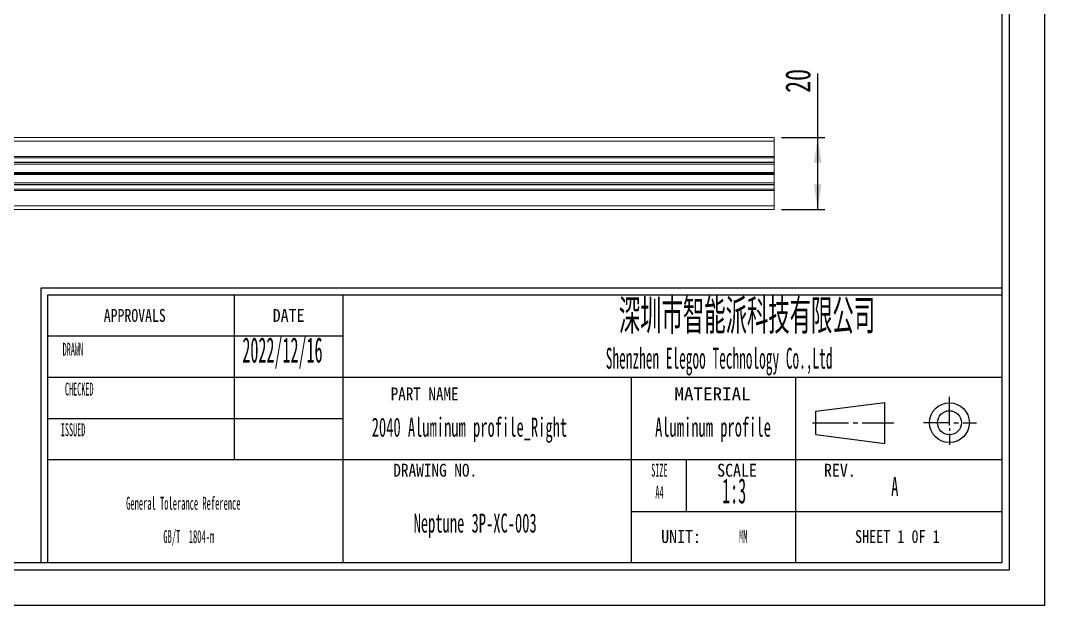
# Model space of a CAD drawing. Header units: millimetres. Extents: x 2 to 295, y 1 to 209.
# Drawn here: x 152.5 to 295.1, y 1.3 to 82.7 of the extents above; entities that cross this region are included whole.
import ezdxf

# ---------------------------------------------------------------- set-up
doc = ezdxf.new("R2010")
doc.units = ezdxf.units.MM
doc.layers.add('DIM', color=5, linetype='Continuous')
doc.layers.add('SLD-0', color=179, linetype='Continuous')
doc.styles.add('SLDTEXTSTYLE0', font='TXT', dxfattribs={"width": 0.56})
doc.styles.add('SLDTEXTSTYLE1', font='TXT', dxfattribs={"width": 0.469})
doc.styles.add('SLDTEXTSTYLE10', font='TXT', dxfattribs={"width": 0.862222})
doc.styles.add('SLDTEXTSTYLE11', font='TXT', dxfattribs={"width": 1.089})
doc.styles.add('SLDTEXTSTYLE12', font='TXT', dxfattribs={"width": 0.56, "bigfont": 'bigfont'})
doc.styles.add('SLDTEXTSTYLE13', font='TXT', dxfattribs={"width": 0.805625})
doc.styles.add('SLDTEXTSTYLE14', font='TXT', dxfattribs={"width": 0.7})
doc.styles.add('SLDTEXTSTYLE3', font='TXT', dxfattribs={"width": 0.484})
doc.styles.add('SLDTEXTSTYLE4', font='TXT', dxfattribs={"width": 0.40535})
doc.styles.add('SLDTEXTSTYLE7', font='TXT', dxfattribs={"width": 0.9075})
doc.styles.add('SLDTEXTSTYLE8', font='TXT', dxfattribs={"width": 0.870455})
doc.styles.add('SLDTEXTSTYLE9', font='TXT', dxfattribs={"width": 0.7865})
doc.dimstyles.new('SLDDIMSTYLE0', dxfattribs={"dimtxt": 3.5, "dimasz": 3.5, "dimexe": 0, "dimexo": 0.0625, "dimgap": 0.875, "dimtad": 2, "dimlfac": 2, "dimrnd": 1e-09, "dimzin": 12, "dimdsep": 46, "dimtxsty": 'SLDTEXTSTYLE1', "dimsah": 1, "dimcen": 0.09, "dimadec": 0, "dimazin": 3, "dimtfac": 1, "dimtofl": 0, "dimtmove": 0, "dimatfit": 3, "dimfxl": 0, "dimfrac": 2, "dimtolj": 1, "dimtzin": 12, "dimarcsym": 0})

# ---------------------------------------------------------------- blocks, each defined once
blk = doc.blocks.new('SW_NOTE_2')
at = {"layer": 'SLD-0', "color": 0, "char_height": 1.7927, "attachment_point": 2, "style": 'SLDTEXTSTYLE3'}
for s, insert in [('General Tolerance Reference', (12.75, 2.31)), ('GB/T  1804-m', (13.51, -2.32))]:
    blk.add_mtext(s, dxfattribs=dict(at, insert=insert))
blk = doc.blocks.new('_D_2')
at = {"layer": 'DIM'}
for p, q in [((263.53, 66.42), (263.53, 75.36)), ((258.48, 66.42), (264.53, 66.42)), ((263.53, 56.42), (263.53, 66.42)), ((258.48, 56.42), (264.53, 56.42))]:
    blk.add_line(p, q, dxfattribs=at)
for points in [[(263.53, 66.42), (262.99, 62.92), (264.06, 62.92)], [(263.53, 56.42), (264.06, 59.92), (262.99, 59.92)]]:
    blk.add_solid(points, dxfattribs=at)
at = {"layer": 'DIM', "insert": (259.01, 72.64), "char_height": 3.5, "attachment_point": 1, "rotation": 90, "style": 'SLDTEXTSTYLE14'}
blk.add_mtext('20', dxfattribs=at)

msp = doc.modelspace()

# ---------------------------------------------------------------- linework, layer by layer
at = {"color": 7, "linetype": 'Continuous', "lineweight": 15}
for p, q in [((257.4817, 66.4205), (42.4817, 66.4205)), ((257.4817, 65.9205), (42.4817, 65.9205)), ((257.4817, 66.4205), (257.4817, 65.9205)), ((257.4817, 65.9205), (257.4817, 63.7741)), ((257.4817, 63.7741), (42.4817, 63.7741)), ((257.4817, 63.5973), (42.4817, 63.5973)), ((257.4817, 62.9998), (42.4817, 62.9998)), ((257.4817, 62.9705), (42.4817, 62.9705)), ((257.4817, 63.7741), (257.4817, 63.5973)), ((257.4817, 63.5973), (257.4817, 62.9998)), ((257.4817, 62.9998), (257.4817, 62.9705)), ((257.4817, 62.9705), (257.4817, 62.7329)), ((257.4817, 62.7329), (42.4817, 62.7329)), ((257.4817, 62.7152), (42.4817, 62.7152)), ((257.4817, 61.5559), (42.4817, 61.5559)), ((42.4817, 61.5375), (257.4817, 61.5375)), ((257.4817, 61.4382), (42.4817, 61.4382)), ((257.4817, 61.4028), (42.4817, 61.4028)), ((257.4817, 62.7329), (257.4817, 62.7152)), ((257.4817, 62.7152), (257.4817, 61.5559)), ((257.4817, 61.5559), (257.4817, 61.5375)), ((257.4817, 61.5375), (257.4817, 61.4382)), ((257.4817, 61.4382), (257.4817, 61.4028)), ((257.4817, 61.4028), (257.4817, 61.3036)), ((257.4817, 61.3036), (42.4817, 61.3036)), ((257.4817, 61.2852), (42.4817, 61.2852)), ((257.4817, 60.1258), (42.4817, 60.1258)), ((257.4817, 60.1082), (42.4817, 60.1082)), ((257.4817, 61.3036), (257.4817, 61.2852)), ((257.4817, 61.2852), (257.4817, 60.1258)), ((257.4817, 60.1258), (257.4817, 60.1082)), ((257.4817, 60.1082), (257.4817, 59.8705)), ((257.4817, 59.8705), (42.4817, 59.8705)), ((257.4817, 59.8412), (42.4817, 59.8412)), ((257.4817, 59.2437), (42.4817, 59.2437)), ((257.4817, 59.067), (42.4817, 59.067)), ((257.4817, 59.8705), (257.4817, 59.8412)), ((257.4817, 59.8412), (257.4817, 59.2437)), ((257.4817, 59.2437), (257.4817, 59.067)), ((257.4817, 59.067), (257.4817, 56.9205)), ((257.4817, 56.9205), (42.4817, 56.9205)), ((257.4817, 56.4205), (42.4817, 56.4205)), ((257.4817, 56.9205), (257.4817, 56.4205))]:
    msp.add_line(p, q, dxfattribs=at)
at = {"layer": 'SLD-0'}
for p, q in [((295.1066, 208.6737), (295.1066, 1.2938)), ((289.1814, 197.811), (289.1814, 7.2189)), ((289.1814, 7.2189), (12.6748, 7.2189)), ((295.1066, 1.2938), (1.812, 1.2938))]:
    msp.add_line(p, q, dxfattribs=at)
at = {"layer": 'SLD-0', "color": 6, "linetype": 'Continuous'}
for p, q in [((290.1689, 198.7985), (290.1689, 6.2314)), ((290.1689, 6.2314), (11.6873, 6.2314))]:
    msp.add_line(p, q, dxfattribs=at)
at = {"layer": 'SLD-0', "color": 179, "linetype": 'Continuous'}
for p, q in [((289.1814, 45.4622), (155.3299, 45.4622)), ((155.3299, 45.4622), (155.3299, 7.2189)), ((289.1814, 44.5061), (156.286, 44.5061)), ((156.286, 44.5061), (156.286, 7.2189)), ((182.2808, 44.5061), (182.2808, 21.5602)), ((197.3975, 44.5061), (197.3975, 7.2189)), ((197.3975, 38.7696), (156.286, 38.7696)), ((289.1814, 33.0331), (156.286, 33.0331)), ((237.553, 33.0331), (237.553, 7.2189)), ((260.499, 7.2189), (260.499, 33.0331)), ((281.8693, 26.3495), (281.8693, 30.3163)), ((263.2552, 28.3538), (272.8879, 29.5382)), ((272.8879, 23.8461), (272.8879, 29.5382)), ((197.3975, 27.2966), (156.286, 27.2966)), ((263.2552, 25.1064), (263.2552, 28.3538)), ((262.7856, 26.7328), (267.8301, 26.7328)), ((268.4607, 26.7328), (269.0912, 26.7328)), ((269.7218, 26.7328), (274.1357, 26.7328)), ((281.8693, 26.7328), (278.2684, 26.7328)), ((281.8693, 25.9663), (281.8693, 25.5831)), ((282.4999, 26.7328), (283.1304, 26.7328)), ((283.761, 26.7328), (285.6527, 26.7328)), ((263.2552, 25.1064), (272.8879, 23.8461)), ((281.8693, 25.1998), (281.8693, 23.6668)), ((289.1814, 21.5602), (156.286, 21.5602)), ((245.2016, 21.5602), (245.2016, 14.3895)), ((237.553, 14.3895), (289.1814, 14.3895))]:
    msp.add_line(p, q, dxfattribs=at)
for radius in [2.7714, 1.669]:
    msp.add_circle((281.8693, 26.7328), radius, dxfattribs=at)

# ---------------------------------------------------------------- block references
at = {"layer": 'SLD-0', "color": 179}
msp.add_blockref('SW_NOTE_2', (162.4379, 14.1109), dxfattribs=at)

# ---------------------------------------------------------------- texts
at = {"color": 7, "linetype": 'Continuous', "lineweight": 0, "char_height": 3.5, "attachment_point": 1, "style": 'SLDTEXTSTYLE1'}
for s, insert in [('2022/12/16', (183.4114, 38.6085)), ('1:3', (250.2177, 19.0012))]:
    msp.add_mtext(s, dxfattribs=dict(at, insert=insert))
at = {"layer": 'SLD-0', "attachment_point": 2}
for s, insert, char_height, style in [('\\M+1905B圳\\M+18E73\\M+19271\\M+1945C\\M+19468\\M+189C8\\M+18B5A\\M+1974C\\M+18CC0\\M+18CF6\\M+18E69', (253.6756, 43.9429), 4.82808, 'SLDTEXTSTYLE12'), ('2040 Aluminum profile_Right', (215.0302, 27.4383), 2.645833, 'SLDTEXTSTYLE0'), ('Aluminum profile', (248.9438, 27.4383), 2.645833, 'SLDTEXTSTYLE0'), ('A', (274.2584, 19.1737), 2.6458, 'SLDTEXTSTYLE0'), ('Neptune 3P-XC-003', (215.8264, 14.0956), 2.645833, 'SLDTEXTSTYLE0')]:
    msp.add_mtext(s, dxfattribs=dict(at, insert=insert, char_height=char_height, style=style))
at = {"layer": 'SLD-0', "color": 179, "attachment_point": 2}
for s, insert, char_height, style in [('APPROVALS', (168.4266, 42.5627), 1.79265, 'SLDTEXTSTYLE9'), ('DATE', (189.8496, 42.5627), 1.79265, 'SLDTEXTSTYLE7'), ('DRAWN', (159.8036, 37.8529), 1.79265, 'SLDTEXTSTYLE4'), ('Shenzhen Elegoo Technology Co.,Ltd', (249.7983, 37.1647), 2.910417, 'SLDTEXTSTYLE1'), ('CHECKED', (160.6957, 32.3147), 1.79265, 'SLDTEXTSTYLE4'), ('PART NAME', (208.7939, 31.6454), 1.79265, 'SLDTEXTSTYLE10'), ('MATERIAL', (248.8802, 31.6454), 1.79265, 'SLDTEXTSTYLE11'), ('ISSUED', (159.837, 26.6544), 1.79265, 'SLDTEXTSTYLE4'), ('DRAWING NO.', (210.268, 21.0216), 1.792654, 'SLDTEXTSTYLE8'), ('SIZE', (241.4789, 21.0216), 1.79265, 'SLDTEXTSTYLE4'), ('SCALE', (252.2889, 21.0216), 1.79265, 'SLDTEXTSTYLE7'), ('REV.', (266.6102, 21.0216), 1.79265, 'SLDTEXTSTYLE7'), ('A4', (241.4898, 17.9531), 1.79265, 'SLDTEXTSTYLE4'), ('UNIT:', (244.4987, 11.7907), 1.79265, 'SLDTEXTSTYLE7'), ('MM', (253.1609, 11.7907), 1.79265, 'SLDTEXTSTYLE3'), ('SHEET 1 0F 1', (274.62, 11.7907), 1.792654, 'SLDTEXTSTYLE13')]:
    msp.add_mtext(s, dxfattribs=dict(at, insert=insert, char_height=char_height, style=style))

# ---------------------------------------------------------------- dimensions: what is measured, and where the dimension line sits
at = {"layer": 'DIM'}
dim = msp.add_linear_dim(base=(263.5262, 66.4205), p1=(257.4817, 56.4205), p2=(257.4817, 66.4205), angle=90, dimstyle='SLDDIMSTYLE0', dxfattribs=at)
dim.commit()
dim.dimension.update_dxf_attribs({"geometry": '_D_2', "text_midpoint": (263.5262, 73.9993), "dimtype": 160})

doc.saveas('drawing.dxf')
